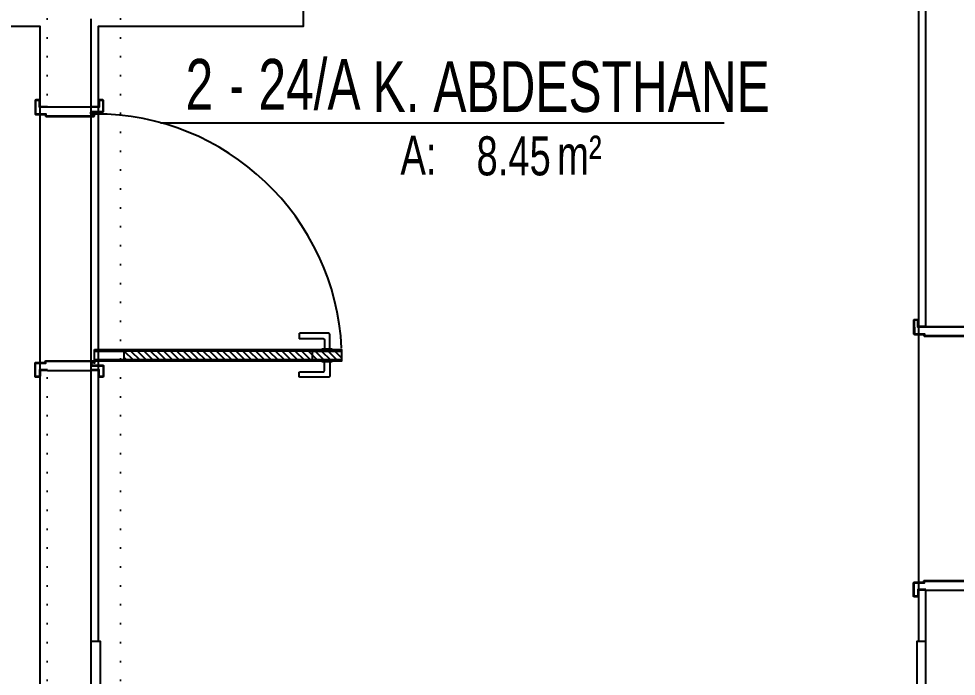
# Model space of a CAD drawing. Header units: inches. Extents: x 21 to 32698, y 13 to 3712.
# Drawn here: x 18012 to 18332.1, y 2322.7 to 2547.1 of the extents above; entities that cross this region are included whole.
import ezdxf
from ezdxf.enums import TextEntityAlignment as Align

# ---------------------------------------------------------------- set-up
doc = ezdxf.new("R2010")
doc.units = ezdxf.units.IN
doc.header["$MEASUREMENT"] = 0
doc.set_wipeout_variables(frame=1)
doc.linetypes.add('DOT', pattern=[6.35, 0, -6.35])
for name, color, linetype, lineweight in [('Z_MİM_-KM-AREA-IDEN', 8, 'Continuous', 25), ('Z_MİM_-KM-BEAM-RAY', 8, 'DOT', 25), ('Z_MİM_-KM-CERAMIC-09', 8, 'Continuous', 25), ('Z_MİM_-KM-DOOR', 8, 'Continuous', 25), ('Z_MİM_-KM-DOOR-1', 8, 'Continuous', 25), ('Z_MİM_-KM-DOOR-FRAM', 8, 'Continuous', 25), ('Z_MİM_-KM-PATTERN-00', 8, 'Continuous', 25), ('Z_MİM_-KM-WALL', 8, 'Continuous', 25), ('Z_MİM_-KM-WALL-PLASTER', 8, 'Continuous', 25)]:
    doc.layers.add(name, color=color, linetype=linetype, lineweight=lineweight)
doc.styles.add('Arial_4', font='arial.ttf', dxfattribs={"height": 10})
doc.styles.add('MAH', font='arial.ttf', dxfattribs={"width": 0.8, "height": 17.5})
pattern_1 = [(45, (0, 0), (-1.122532, 1.122532), [])]

# ---------------------------------------------------------------- blocks, each defined once
blk = doc.blocks.new('-KM_Kiriş İzi-2K')
at = {"layer": 'Z_MİM_-KM-BEAM-RAY'}
for p, q in [((2690, 1565), (2690, 1030)), ((2715, 1565), (2715, 1030))]:
    blk.add_line(p, q, dxfattribs=at)
blk = doc.blocks.new('*U265')
at = {"layer": 'Z_MİM_-KM-PATTERN-00'}
h = blk.add_hatch(dxfattribs=at)
h.set_pattern_fill('ANSI31', color=256, scale=0.5, angle=360, style=0)
h.set_pattern_definition(pattern_1)
h.paths.add_polyline_path([(-6.6, 11.1), (-6.6, 85.48), (-3.6, 85.48), (-3.6, 11.1)])
at = {"layer": 'Z_MİM_-KM-DOOR-1'}
for p, q in [((-7.1, 82.21), (-7.28, 82.21)), ((-7.28, 82.21), (-7.28, 78.75)), ((-3.1, 82.21), (-2.92, 82.21)), ((-2.92, 82.21), (-2.92, 78.75)), ((-7.28, 78.75), (-7.1, 78.75)), ((-2.92, 78.75), (-3.1, 78.75)), ((-6.6, 75.48), (-6.6, 11.1)), ((-3.6, 75.48), (-3.6, 11.1))]:
    blk.add_line(p, q, dxfattribs=at)
blk.add_lwpolyline([(-3.6, 85.48), (-3.6, 75.48), (-6.6, 75.48), (-6.6, 85.48)], close=True, dxfattribs=at)
for points in [[(-7.28, 81.39), (-12.29, 81.39, 0.414214), (-12.65, 81.03), (-12.65, 71.29, 0.414214), (-12.29, 70.92), (-11.2, 70.92, 0.414214), (-10.83, 71.29), (-10.83, 79.21, -0.414214), (-10.47, 79.57), (-7.28, 79.57)], [(-2.92, 81.39), (2, 81.39, -0.414214), (2.36, 81.03), (2.36, 71.29, -0.414214), (2, 70.92), (0.91, 70.92, -0.414214), (0.54, 71.29), (0.54, 79.21, 0.414214), (0.18, 79.57), (-2.92, 79.57)]]:
    blk.add_lwpolyline(points, format="xyb", dxfattribs=at)
blk.add_wipeout([(-90, 3.5), (-90, -18.5), (-0.2, -18.7), (-0.2, 3.7)])
for points in [[(-7.1, 1.1), (-7.1, 85.48), (-3.1, 85.48), (-3.1, 1.1)], [(-3.6, 11.1), (-3.6, 1.1), (-6.6, 1.1), (-6.6, 11.1)]]:
    blk.add_lwpolyline(points, close=True, dxfattribs=at)
for points in [[(-90, -15), (-90, -17.5), (-92, -17.5, 0.414214), (-92.3, -17.8), (-92.3, -18.9, 0.414214), (-92, -19.2), (-87.6, -19.2, 0.414214), (-87.3, -18.9), (-87.3, -15.7), (-86.95, -15.7, 0.414214), (-86.7, -15.45), (-86.7, 0.9, 0.414214), (-86.9, 1.1), (-87.48, 1.1, 0.458526), (-87.58, 0.99), (-87.47, 0.21, -0.458526), (-87.57, 0.1), (-88.1, 0.1, -0.414214), (-88.2, 0.2), (-88.2, 3.9, 0.414214), (-88.5, 4.2), (-92, 4.2, 0.414214), (-92.3, 3.9), (-92.3, 2.8, 0.414214), (-92, 2.5), (-91.2, 2.5), (-90, 2.5), (-90, 0), (-90, 0)], [(-89.8, -15), (-89.8, -17.7), (-92, -17.7, 0.414214), (-92.1, -17.8), (-92.1, -18.9, 0.414214), (-92, -19), (-87.6, -19, 0.414214), (-87.5, -18.9), (-87.5, -15.5), (-86.95, -15.5, 0.414214), (-86.9, -15.45), (-86.9, 0.9), (-87.37, 0.9), (-87.27, 0.24, -0.458526), (-87.57, -0.1), (-88.1, -0.1, -0.414214), (-88.4, 0.2), (-88.4, 3.9, 0.414214), (-88.5, 4), (-92, 4, 0.414214), (-92.1, 3.9), (-92.1, 2.8, 0.414214), (-92, 2.7), (-91.2, 2.7), (-89.8, 2.7), (-89.8, 0)], [(0, -15), (0, -17.5), (2, -17.5, -0.414214), (2.3, -17.8), (2.3, -18.9, -0.414214), (2, -19.2), (-2.4, -19.2, -0.414214), (-2.7, -18.9), (-2.7, -15.7), (-3.05, -15.7, -0.414214), (-3.3, -15.45), (-3.3, 0.9, -0.414214), (-3.1, 1.1), (-2.52, 1.1, -0.458526), (-2.42, 0.99), (-2.53, 0.21, 0.458526), (-2.43, 0.1), (-1.9, 0.1, 0.414214), (-1.8, 0.2), (-1.8, 3.9, -0.414214), (-1.5, 4.2), (2, 4.2, -0.414214), (2.3, 3.9), (2.3, 2.8, -0.414214), (2, 2.5), (1.2, 2.5), (0, 2.5), (0, 0), (0, 0)], [(-0.2, -15), (-0.2, -17.7), (2, -17.7, -0.414214), (2.1, -17.8), (2.1, -18.9, -0.414214), (2, -19), (-2.4, -19, -0.414214), (-2.5, -18.9), (-2.5, -15.5), (-3.05, -15.5, -0.414214), (-3.1, -15.45), (-3.1, 0.9), (-2.63, 0.9), (-2.73, 0.24, 0.458526), (-2.43, -0.1), (-1.9, -0.1, 0.414214), (-1.6, 0.2), (-1.6, 3.9, -0.414214), (-1.5, 4), (2, 4, -0.414214), (2.1, 3.9), (2.1, 2.8, -0.414214), (2, 2.7), (1.2, 2.7), (-0.2, 2.7), (-0.2, 0)]]:
    blk.add_lwpolyline(points, format="xyb", dxfattribs=at)
at = {"layer": 'Z_MİM_-KM-DOOR-FRAM', "ltscale": 0.2}
blk.add_arc((-3.36, 1.46), 84.12, 92.8839, 180.1342, dxfattribs=at)
at = {"layer": 'Z_MİM_-KM-WALL'}
for p, q in [((-90, -15), (-90, 0)), ((0, -15), (0, 0))]:
    blk.add_line(p, q, dxfattribs=at)
blk = doc.blocks.new('*U269')
at = {"layer": 'Z_MİM_-KM-PATTERN-00'}
h = blk.add_hatch(dxfattribs=at)
h.set_pattern_fill('ANSI31', color=256, scale=0.5, angle=180, style=0)
h.set_pattern_definition(pattern_1)
h.paths.add_polyline_path([(-93.4, 11.1), (-93.4, 85.48), (-96.4, 85.48), (-96.4, 11.1)])
at = {"layer": 'Z_MİM_-KM-DOOR-1'}
for p, q in [((-96.9, 82.21), (-97.08, 82.21)), ((-97.08, 82.21), (-97.08, 78.75)), ((-92.9, 82.21), (-92.72, 82.21)), ((-92.72, 82.21), (-92.72, 78.75)), ((-97.08, 78.75), (-96.9, 78.75)), ((-92.72, 78.75), (-92.9, 78.75)), ((-96.4, 75.48), (-96.4, 11.1)), ((-93.4, 75.48), (-93.4, 11.1))]:
    blk.add_line(p, q, dxfattribs=at)
blk.add_lwpolyline([(-96.4, 85.48), (-96.4, 75.48), (-93.4, 75.48), (-93.4, 85.48)], close=True, dxfattribs=at)
for points in [[(-97.08, 81.39), (-102, 81.39, 0.414214), (-102.36, 81.03), (-102.36, 71.29, 0.414214), (-102, 70.92), (-100.91, 70.92, 0.414214), (-100.54, 71.29), (-100.54, 79.21, -0.414214), (-100.18, 79.57), (-97.08, 79.57)], [(-92.72, 81.39), (-87.71, 81.39, -0.414214), (-87.35, 81.03), (-87.35, 71.29, -0.414214), (-87.71, 70.92), (-88.8, 70.92, -0.414214), (-89.17, 71.29), (-89.17, 79.21, 0.414214), (-89.53, 79.57), (-92.72, 79.57)]]:
    blk.add_lwpolyline(points, format="xyb", dxfattribs=at)
blk.add_wipeout([(-10, 3.5), (-10, -18.5), (-99.8, -18.7), (-99.8, 3.7)])
for points in [[(-92.9, 1.1), (-92.9, 85.48), (-96.9, 85.48), (-96.9, 1.1)], [(-96.4, 11.1), (-96.4, 1.1), (-93.4, 1.1), (-93.4, 11.1)]]:
    blk.add_lwpolyline(points, close=True, dxfattribs=at)
for points in [[(-100, -15), (-100, -17.5), (-102, -17.5, 0.414214), (-102.3, -17.8), (-102.3, -18.9, 0.414214), (-102, -19.2), (-97.6, -19.2, 0.414214), (-97.3, -18.9), (-97.3, -15.7), (-96.95, -15.7, 0.414214), (-96.7, -15.45), (-96.7, 0.9, 0.414214), (-96.9, 1.1), (-97.48, 1.1, 0.458526), (-97.58, 0.99), (-97.47, 0.21, -0.458526), (-97.57, 0.1), (-98.1, 0.1, -0.414214), (-98.2, 0.2), (-98.2, 3.9, 0.414214), (-98.5, 4.2), (-102, 4.2, 0.414214), (-102.3, 3.9), (-102.3, 2.8, 0.414214), (-102, 2.5), (-101.2, 2.5), (-100, 2.5), (-100, 0), (-100, 0)], [(-99.8, -15), (-99.8, -17.7), (-102, -17.7, 0.414214), (-102.1, -17.8), (-102.1, -18.9, 0.414214), (-102, -19), (-97.6, -19, 0.414214), (-97.5, -18.9), (-97.5, -15.5), (-96.95, -15.5, 0.414214), (-96.9, -15.45), (-96.9, 0.9), (-97.37, 0.9), (-97.27, 0.24, -0.458526), (-97.57, -0.1), (-98.1, -0.1, -0.414214), (-98.4, 0.2), (-98.4, 3.9, 0.414214), (-98.5, 4), (-102, 4, 0.414214), (-102.1, 3.9), (-102.1, 2.8, 0.414214), (-102, 2.7), (-101.2, 2.7), (-99.8, 2.7), (-99.8, 0)], [(-10, -15), (-10, -17.5), (-8, -17.5, -0.414214), (-7.7, -17.8), (-7.7, -18.9, -0.414214), (-8, -19.2), (-12.4, -19.2, -0.414214), (-12.7, -18.9), (-12.7, -15.7), (-13.05, -15.7, -0.414214), (-13.3, -15.45), (-13.3, 0.9, -0.414214), (-13.1, 1.1), (-12.52, 1.1, -0.458526), (-12.42, 0.99), (-12.53, 0.21, 0.458526), (-12.43, 0.1), (-11.9, 0.1, 0.414214), (-11.8, 0.2), (-11.8, 3.9, -0.414214), (-11.5, 4.2), (-8, 4.2, -0.414214), (-7.7, 3.9), (-7.7, 2.8, -0.414214), (-8, 2.5), (-8.8, 2.5), (-10, 2.5), (-10, 0), (-10, 0)], [(-10.2, -15), (-10.2, -17.7), (-8, -17.7, -0.414214), (-7.9, -17.8), (-7.9, -18.9, -0.414214), (-8, -19), (-12.4, -19, -0.414214), (-12.5, -18.9), (-12.5, -15.5), (-13.05, -15.5, -0.414214), (-13.1, -15.45), (-13.1, 0.9), (-12.63, 0.9), (-12.73, 0.24, 0.458526), (-12.43, -0.1), (-11.9, -0.1, 0.414214), (-11.6, 0.2), (-11.6, 3.9, -0.414214), (-11.5, 4), (-8, 4, -0.414214), (-7.9, 3.9), (-7.9, 2.8, -0.414214), (-8, 2.7), (-8.8, 2.7), (-10.2, 2.7), (-10.2, 0)]]:
    blk.add_lwpolyline(points, format="xyb", dxfattribs=at)
at = {"layer": 'Z_MİM_-KM-DOOR-FRAM', "ltscale": 0.2}
blk.add_arc((-96.64, 1.46), 84.12, 359.8658, 87.1161, dxfattribs=at)
at = {"layer": 'Z_MİM_-KM-WALL'}
for p, q in [((-100, -15), (-100, 0)), ((-10, -15), (-10, 0))]:
    blk.add_line(p, q, dxfattribs=at)
blk = doc.blocks.new('*U121')
blk.add_line((0, 0), (192.45, 0))
at = {"color": 7, "style": 'MAH', "width": 0.6}
blk.add_text('-', height=17.07, dxfattribs=at).set_placement((25.99, 13.11), align=Align.MIDDLE_CENTER)
at = {"color": 7, "style": 'Arial_4', "width": 0.7}
for s, p in [('A:', (81.91, -17.69)), ('m² ', (135.42, -17.69))]:
    blk.add_text(s, height=13.333, dxfattribs=at).set_placement(p)
for tag, p in [('K', (8.57, 13.11)), ('00', (33.43, 13.11)), ('MAHALADI', (72.42, 12.35))]:
    blk.add_attdef(tag, text='', height=17.33, dxfattribs=at).set_placement(p, align=Align.MIDDLE_LEFT)
blk.add_attdef('27.00', text='', height=13.33, dxfattribs=at).set_placement((133.25, -11.29), align=Align.MIDDLE_RIGHT)

msp = doc.modelspace()

# ---------------------------------------------------------------- linework, layer by layer
at = {"layer": 'Z_MİM_-KM-CERAMIC-09'}
msp.add_lwpolyline([(18036.76, 2334.64), (18039.76, 2334.64), (18039.76, 2265.08), (18318.71, 2265.08), (18318.71, 2334.64), (18321.71, 2334.64)], dxfattribs=at)
at = {"layer": 'Z_MİM_-KM-WALL'}
msp.add_line((18321.71, 1862.08), (18321.71, 2562.08), dxfattribs=at)

# ---------------------------------------------------------------- block references
at = {"layer": 'Z_MİM_-KM-BEAM-RAY'}
msp.add_blockref('-KM_Kiriş İzi-2K', (15331.71, 982.08), dxfattribs=at)

# ---------------------------------------------------------------- next in the draw order: block references
at = {"layer": 'Z_MİM_-KM-DOOR', "ltscale": 1.5, "rotation": 270}
for name, p in [('*U265', (18036.76, 2427.08)), ('*U269', (18336.71, 2342.08))]:
    msp.add_blockref(name, p, dxfattribs=at)

# ---------------------------------------------------------------- next in the draw order: linework, layer by layer
at = {"layer": 'Z_MİM_-KM-WALL'}
msp.add_line((18036.71, 2012.08), (18036.71, 2547.08), dxfattribs=at)
at = {"layer": 'Z_MİM_-KM-WALL-PLASTER'}
for points in [[(17284.21, 2582.08), (17284.21, 2089.58), (17339.21, 2089.58), (17339.21, 1859.58), (17874.21, 1859.58), (17874.21, 2544.58), (18019.21, 2544.58), (18019.21, 1859.58), (18831.71, 1859.58)], [(18039.21, 2334.64), (18039.21, 2544.58), (18109.21, 2544.58), (18109.21, 2559.58), (18319.21, 2559.58), (18319.21, 2334.64)]]:
    msp.add_lwpolyline(points, dxfattribs=at)

# ---------------------------------------------------------------- next in the draw order: block references
at = {"layer": 'Z_MİM_-KM-AREA-IDEN'}
msp.add_blockref('*U121', (18060.4, 2511.59), dxfattribs=at).add_auto_attribs({'27.00': '8.45', '00': '24/A', 'K': '2', 'MAHALADI': 'K. ABDESTHANE'})

doc.saveas('drawing.dxf')
